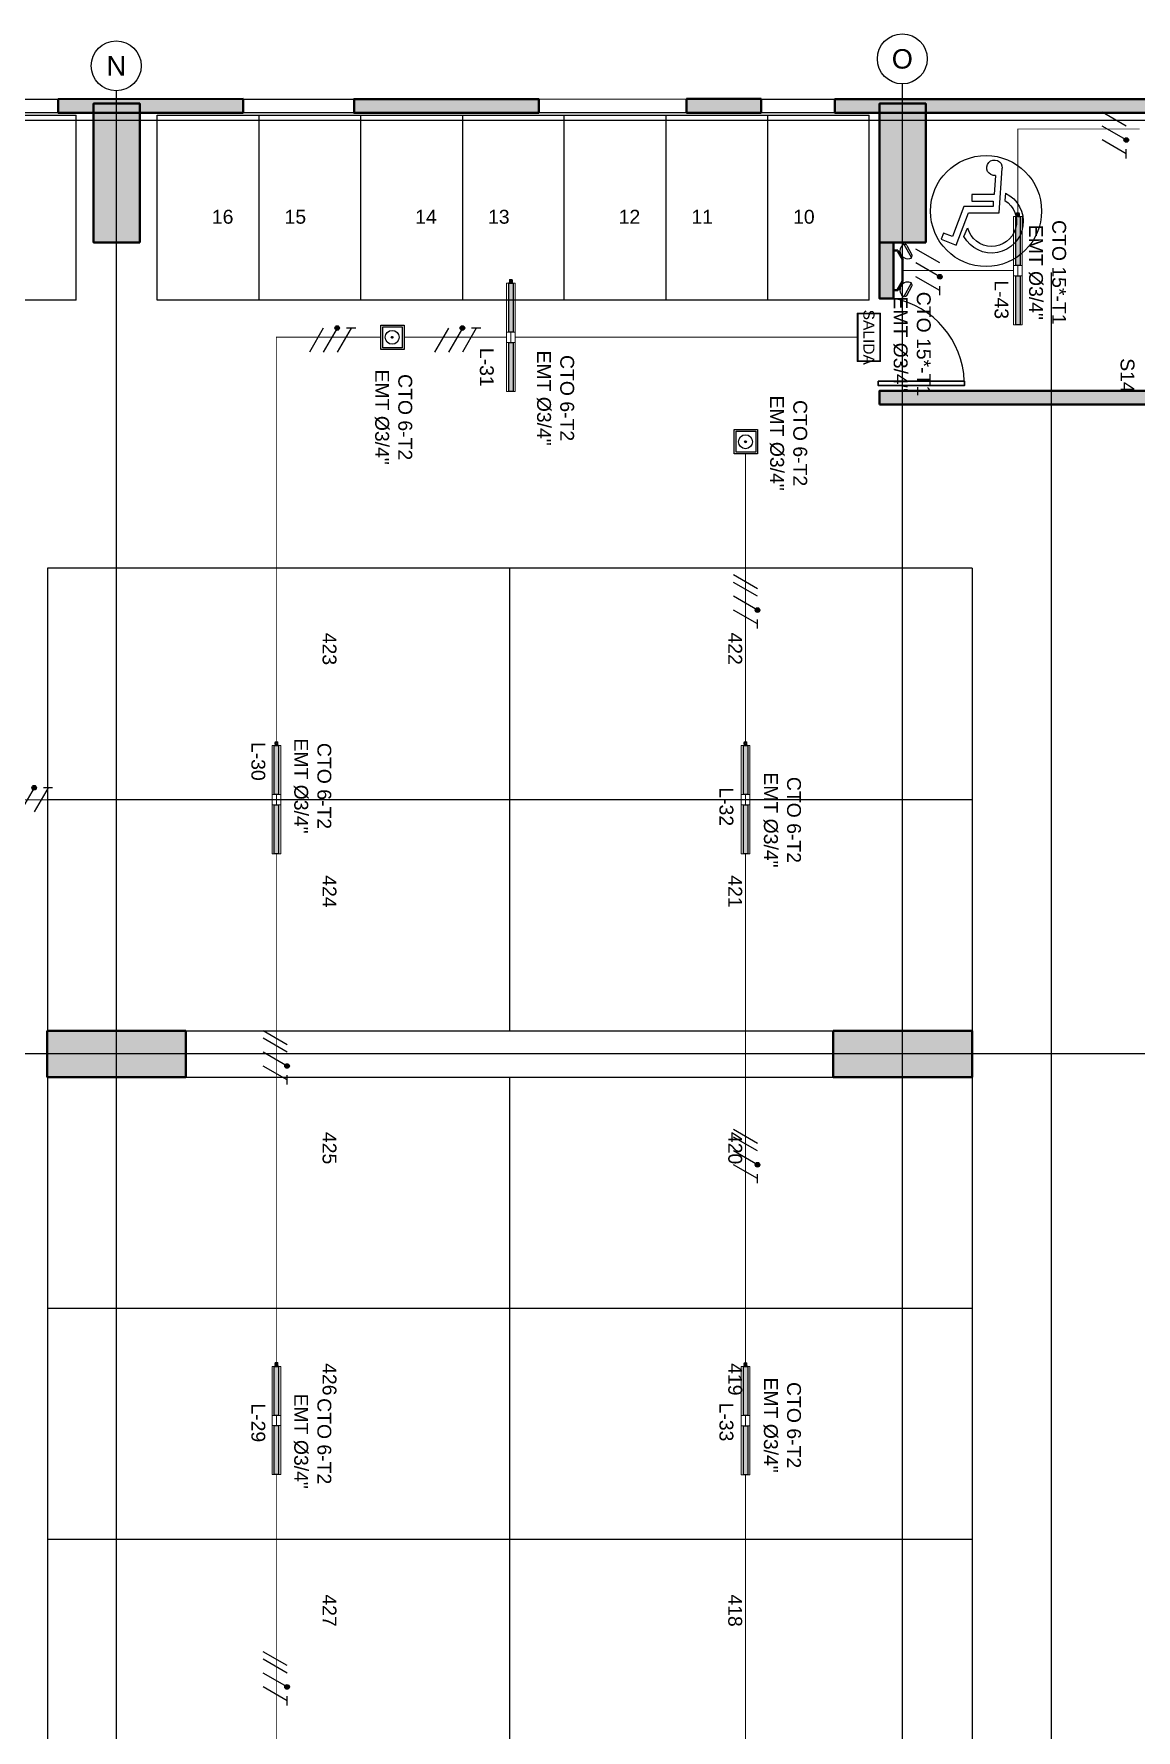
# Model space of a CAD drawing. Header units: millimetres. Extents: x -629 to 509, y -240 to 968.
# Drawn here: x 249.29 to 261.21, y 85.41 to 103.75 of the extents above; entities that cross this region are included whole.
import ezdxf
from ezdxf.enums import TextEntityAlignment as Align
from ezdxf.lldxf.tags import DXFTag

# ---------------------------------------------------------------- set-up
doc = ezdxf.new("R2010")
doc.units = ezdxf.units.MM
for name, color, linetype in [('-ALAMBRADO', 7, 'Continuous'), ('-CN-GYD-ILUMINACION-EM', 1, 'Continuous'), ('-CN-GYD-TEXTOS', 7, 'Continuous'), ('-parquead', 253, 'Continuous'), ('A_CIRCULO DE EJES', 252, 'Continuous'), ('AREA PARQUEO', 253, 'Continuous'), ('GG_EMERGENCIA 03', 1, 'Continuous'), ('GG_LUMINARIA LED HERMETICA', 1, 'Continuous'), ('GG_PISO 2', 8, 'Continuous'), ('HACHTCOLUMNA', 252, 'Continuous'), ('LUMINARIA DE EMERGENCIA', 5, 'Continuous'), ('TEXTO 3', 3, 'Continuous'), ('Textos-espacios', 253, 'Continuous')]:
    doc.layers.add(name, color=color, linetype=linetype)
doc.layers.add('-auxiliar', color=190, linetype='Continuous', plot=False)
for name, color, linetype, lineweight in [('-CN-GYD-INTERRUPTORES DE PARED', 3, 'Continuous', 20), ('-CN-GYD-TUBERÍA PRINCIPAL ILUMINACION', 5, 'Continuous', 5), ('_TEXTO', 7, 'Continuous', 9), ('COTA', 251, 'Continuous', 25), ('Estructura', 250, 'Continuous', 40), ('L', 7, 'Continuous', 15), ('LUMINARIA DE EMERGENCIA PARA SOBREPONER', 7, 'Continuous', 25), ('Muro', 250, 'Continuous', 40), ('TEXTOS', 250, 'Continuous', 20), ('Vidrio', 254, 'Continuous', 30)]:
    doc.layers.add(name, color=color, linetype=linetype, lineweight=lineweight)
doc.layers.add('JCA_HATCH 254', color=7, linetype='Continuous', true_color=0xd1d1d1)
doc.styles.add('A_TEXT1', font='arial.ttf')
doc.styles.add('GYD', font='arial.ttf', dxfattribs={"height": 2.5})
doc.styles.get("Standard").update_dxf_attribs({"font": 'arial.ttf'})
tags = doc.linetypes.add('EMT_LINE', pattern='A,0.5,-0.2,["EMT",Standard,S=0.1,R=0,X=-0.1,Y=-0.05],-0.25', length=0.95).pattern_tags.tags
tags[6] = DXFTag(74, 10)
pattern_1 = [(270, (73.633, -1.35), (10.40324, -6.00631), [1.50158, -10.51105]), (360, (73.6335, -2.101), (10.40324, 6.00631), [0.75079, -20.05569]), (360, (73.6335, -2.289), (10.40324, 6.00631), [0.60063, -20.20584]), (360, (73.6335, -1.9134), (10.40324, 6.00631), [0.60063, -20.20584]), (330, (73.633, -2.477), (10.40324, 6.00631), [0.4805, -11.53212]), (30, (73.633, -1.726), (4e-09, 12.01262), [0.4805, -11.53212])]
pattern_2 = [(0, (0, 0), (0, 6.985), [5.08, -1.905]), (90, (0, 0), (-6.985, 4e-16), [5.08, -1.905])]

# ---------------------------------------------------------------- blocks, each defined once
blk = doc.blocks.new('GG_HERMETICA')
h = blk.add_hatch()
h.set_pattern_fill('SWAMP', color=252, scale=0.472938, angle=270)
h.set_pattern_definition(pattern_1)
h.paths.add_polyline_path([(-20, -30), (-20, 17), (-550, 17), (-550, -30)])
h = blk.add_hatch()
h.set_pattern_fill('SWAMP', color=252, scale=0.472938, angle=270)
h.set_pattern_definition(pattern_1)
h.paths.add_polyline_path([(620, -30), (620, 17), (90, 17), (90, -30)])
at = {"layer": '-CN-GYD-INTERRUPTORES DE PARED', "color": 1, "extrusion": (0, 0, -1)}
for p, q in [((-550, -53), (-550, 40)), ((-550, 40), (-525, 40)), ((-525, 40), (-20, 40)), ((90, 40), (620, 40)), ((620, 40), (620, -53)), ((-20, -53), (-550, -53)), ((594, -53), (90, -53)), ((620, -53), (594, -53))]:
    blk.add_line(p, q, dxfattribs=at)
at = {"layer": '-CN-GYD-INTERRUPTORES DE PARED', "color": 1}
for p, q in [((90, 40), (-20, 40)), ((-20, 40), (-20, -53)), ((90, -53), (90, 40)), ((622, 6), (620, 6)), ((620, 6), (620, -6)), ((622, 10), (623, 11)), ((622, 8), (622, 10)), ((622, 7), (622, 8)), ((622, 5), (622, 7)), ((622, -6), (622, 6)), ((623, 4), (622, 5)), ((622, -3), (623, 1)), ((623, 11), (623, 11)), ((623, 11), (630, 11)), ((623, 1), (623, 4)), ((623, 1), (623, 1)), ((630, 11), (630, 6)), ((630, 6), (631, 6)), ((631, 6), (631, 9)), ((631, 9), (639, 9)), ((639, 9), (639, 6)), ((639, 6), (640, 6)), ((640, 10), (650, 10)), ((640, 6), (640, 10)), ((650, 10), (652, 8)), ((652, 8), (656, 8)), ((656, 8), (658, 8)), ((658, 8), (661, 5)), ((661, 5), (661, -6)), ((-20, -6), (90, -6)), ((620, -19), (620, -6)), ((622, -19), (620, -19)), ((622, -6), (622, -3)), ((622, -6), (622, -9)), ((622, -6), (622, -19)), ((622, -9), (623, -13)), ((623, -17), (622, -18)), ((622, -18), (622, -19)), ((622, -19), (622, -21)), ((622, -21), (622, -22)), ((622, -22), (623, -24)), ((623, -13), (623, -14)), ((623, -14), (623, -17)), ((623, -24), (623, -24)), ((623, -24), (630, -24)), ((630, -24), (630, -19)), ((630, -19), (631, -19)), ((631, -19), (631, -22)), ((631, -22), (639, -22)), ((639, -22), (639, -19)), ((639, -19), (640, -19)), ((640, -19), (640, -22)), ((640, -22), (650, -22)), ((650, -22), (652, -20)), ((652, -20), (656, -20)), ((656, -20), (658, -20)), ((658, -20), (661, -17)), ((661, -17), (661, -6))]:
    blk.add_line(p, q, dxfattribs=at)
for points in [[(623, 4), (630, 4)], [(623, 1), (630, 1)], [(629, 11), (629, 4), (629, 1), (629, -6)], [(630, 6), (630, -6)], [(631, 6), (631, -6)], [(639, 2), (631, 2)], [(639, 6), (639, -6)], [(640, 6), (640, -6)], [(640, 1), (650, 1), (650, 3), (640, 3)], [(650, 3), (652, 5)], [(650, 1), (652, -3)], [(652, 8), (652, -6)], [(-20, -53), (90, -53)], [(623, -14), (630, -14)], [(623, -17), (630, -17)], [(629, -24), (629, -17), (629, -14), (629, -6)], [(630, -19), (630, -6)], [(631, -19), (631, -6)], [(639, -15), (631, -15)], [(639, -19), (639, -6)], [(640, -19), (640, -6)], [(640, -14), (650, -14), (650, -15), (640, -15)], [(650, -14), (652, -10)], [(650, -15), (652, -17)], [(652, -20), (652, -6)]]:
    blk.add_lwpolyline(points, dxfattribs=at)
at = {"color": 1}
for points in [[(-20, 17), (-20, -30), (-550, -30), (-550, 17)], [(620, 17), (620, -30), (90, -30), (90, 17)]]:
    blk.add_lwpolyline(points, close=True, dxfattribs=at)
blk = doc.blocks.new('A_B_Eje')
at = {"layer": 'A_CIRCULO DE EJES', "ltscale": 1.5}
blk.add_circle((0, 0), 0.0045, dxfattribs=at)
at = {"layer": 'A_CIRCULO DE EJES', "ltscale": 1.5, "style": 'A_TEXT1'}
blk.add_attdef('EJE', text='', height=0.0035, dxfattribs=at).set_placement((0, 0), align=Align.MIDDLE_CENTER)
blk = doc.blocks.new('A$Cc7fbbbd8')
at = {"layer": 'GG_EMERGENCIA 03', "ltscale": 0.3}
h = blk.add_hatch(dxfattribs=at)
h.set_pattern_fill('ANSI31', color=256, scale=0.0005, angle=90)
h.set_pattern_definition([(135, (0.0614115, 0.0595737), (-0.00112253, -0.00112253), [])])
edge = h.paths.add_edge_path()
edge.add_arc((0.0614, 0.1), 0.00475, 0, 360)
for points in [[(-0.005, 0.0348), (-0.005, 0.1606), (0.1278, 0.1606), (0.1278, 0.0348)], [(0.005, 0.0448), (0.005, 0.1506), (0.1178, 0.1506), (0.1178, 0.0448)]]:
    blk.add_lwpolyline(points, close=True, dxfattribs=at)
for radius in [0.0376, 0.00475]:
    blk.add_circle((0.0614, 0.1), radius, dxfattribs=at)
blk = doc.blocks.new('*U67')
at = {"layer": '-CN-GYD-ILUMINACION-EM', "ltscale": 0.3}
for p, q in [((-145, 270), (-200, 170)), ((-114, 285), (-197, 136)), ((-119, 277), (-119, 277)), ((-193, 144), (-193, 144)), ((-145, -270), (-200, -170)), ((-114, -285), (-197, -136)), ((-193, -144), (-193, -144)), ((-119, -277), (-119, -277))]:
    blk.add_line(p, q, dxfattribs=at)
at = {"layer": '-CN-GYD-ILUMINACION-EM'}
for p, q in [((0, 217), (-46, 217)), ((0, 207), (-40, 207)), ((0, -217), (0, 217)), ((-104, 116), (-104, -116)), ((-94, 114), (-94, -114)), ((-46, -217), (0, -217)), ((-40, -207), (0, -207))]:
    blk.add_line(p, q, dxfattribs=at)
for points in [[(-46, 217), (-104, 116)], [(-40, 207), (-94, 114)], [(-56, 199), (-70, 208)], [(-96, 130), (-110, 138)], [(-96, -130), (-110, -138)], [(-46, -217), (-104, -116)], [(-40, -207), (-94, -114)], [(-56, -199), (-70, -208)]]:
    blk.add_lwpolyline(points, dxfattribs=at)
at = {"layer": '-CN-GYD-ILUMINACION-EM', "ltscale": 0.3}
for centre, radius, start, end in [((-156, 211), 85.5, 240.9715, 60.9715), ((-128, 260), 19.1, 60.9715, 150.9715), ((-183, 161), 19.1, 150.9715, 240.9715), ((-183, -161), 19.1, 119.0285, 209.0285), ((-156, -211), 85.5, 299.0285, 119.0285), ((-128, -260), 19.1, 209.0285, 299.0285)]:
    blk.add_arc(centre, radius, start, end, dxfattribs=at)
at = {"layer": '-CN-GYD-TEXTOS', "style": 'GYD'}
blk.add_attdef('5', (-68, -406), '', height=125, rotation=90, dxfattribs=at)
blk = doc.blocks.new('Salida_3.8W')
h = blk.add_hatch()
h.set_pattern_fill('ANGLE', color=256)
h.set_pattern_definition(pattern_2)
h.paths.add_polyline_path([(0.434, -0.01), (0.434, 0.303), (-0.434, 0.303), (-0.434, -0.01)])
h.paths.add_polyline_path([(-0.424, 0), (-0.424, 0.293), (0.424, 0.293), (0.424, 0)], flags=16)
h = blk.add_hatch()
h.set_pattern_fill('ANGLE', color=256)
h.set_pattern_definition(pattern_2)
h.paths.add_polyline_path([(0.434, -0.01), (0.434, 0.303), (-0.434, 0.303), (-0.434, -0.01)])
h.paths.add_polyline_path([(-0.424, 0), (-0.424, 0.293), (0.424, 0.293), (0.424, 0)], flags=16)
at = {"layer": 'L'}
h = blk.add_hatch(dxfattribs=at)
h.set_pattern_fill('ANGLE', color=3)
h.set_pattern_definition([(0, (-44.6785, -37.2514), (0, 6.985), [5.08, -1.905]), (90, (-44.6785, -37.2514), (-6.985, 4e-16), [5.08, -1.905])])
h.paths.add_polyline_path([(0.434, -0.01), (0.434, 0.303), (-0.434, 0.303), (-0.434, -0.01)])
h.paths.add_polyline_path([(-0.424, 0), (-0.424, 0.293), (0.424, 0.293), (0.424, 0)], flags=16)
h = blk.add_hatch(color=3, dxfattribs=at)
h.paths.add_polyline_path([(0.434, -0.01), (0.434, 0.303), (-0.434, 0.303), (-0.434, -0.01)])
h.paths.add_polyline_path([(-0.424, 0), (-0.424, 0.293), (0.424, 0.293), (0.424, 0)], flags=16)
at = {"layer": 'L', "color": 3}
for points in [[(-0.434, 0.303), (0.434, 0.303), (0.434, -0.01), (-0.434, -0.01)], [(-0.424, 0.293), (0.424, 0.293), (0.424, 0), (-0.424, 0)]]:
    blk.add_lwpolyline(points, close=True, dxfattribs=at)
at = {"layer": 'L', "color": 3, "insert": (0, 0.146, 712.661), "char_height": 0.15, "width": 0.84839, "attachment_point": 5}
blk.add_mtext('\\pxqc;SALIDA', dxfattribs=at)
blk = doc.blocks.new('2x')
at = {"layer": '-ALAMBRADO'}
h = blk.add_hatch(color=256, dxfattribs=at)
edge = h.paths.add_edge_path()
edge.add_arc((0.075, 0.13), 0.025, 0, 360)
for p, q in [((-0.075, 0.13), (-0.225, -0.13)), ((0.075, 0.13), (-0.075, -0.13)), ((0.225, 0.13), (0.075, -0.13))]:
    blk.add_line(p, q, dxfattribs=at)
blk.add_lwpolyline([(0.275, 0.13), (0.175, 0.13)], dxfattribs=at)
blk.add_circle((0.075, 0.13), 0.025, dxfattribs=at)
blk = doc.blocks.new('*U63')
at = {"layer": '-ALAMBRADO'}
blk.add_blockref('2x', (0, 0), dxfattribs=at)
blk = doc.blocks.new('discap')
at = {"layer": 'TEXTO 3', "color": 0, "linetype": 'Continuous'}
for p, q in [((-179169, -277469), (-179154, -277610)), ((-178353, -278322), (-178426, -278155))]:
    blk.add_line(p, q, dxfattribs=at)
blk.add_lwpolyline([(-178974, -277120), (-178946, -277498), (-178511, -277498), (-178511, -277624), (-178926, -277624), (-178926, -277730), (-178352, -277730), (-178127, -278321), (-177953, -278254), (-177909, -278371), (-178198, -278488), (-178440, -277852), (-179047, -277852), (-179102, -276980)], dxfattribs=at)
for centre, radius, start, end in [((-178951, -276970), 152, 261.2603, 183.6697), ((-178897, -278025), 619, 116.0954, 331.345), ((-178897, -278025), 488, 121.7945, 344.571)]:
    blk.add_arc(centre, radius, start, end, dxfattribs=at)
blk = doc.blocks.new('estructura etapa 3')
at = {"layer": 'HACHTCOLUMNA', "transparency": 33554687}
h = blk.add_hatch(color=256, dxfattribs=at)
h.paths.add_polyline_path([(-91.651, -6658.124), (-91.651, -6657.624), (-92.35, -6657.624), (-92.35, -6658.124)])
h.paths.add_polyline_path([(-49.354, -6658.124), (-49.354, -6657.624), (-50.055, -6657.624), (-50.055, -6658.124)])
h.paths.add_polyline_path([(-56.053, -6658.124), (-56.053, -6657.624), (-56.753, -6657.624), (-56.753, -6658.124)])
h.paths.add_polyline_path([(-76.45, -6659.124), (-76.95, -6659.124), (-76.95, -6657.624), (-76.45, -6657.624)])
h.paths.add_polyline_path([(-83.95, -6659.124), (-84.45, -6659.124), (-84.45, -6657.624), (-83.95, -6657.624)])
h.paths.add_polyline_path([(-60.452, -6659.124), (-60.952, -6659.124), (-60.952, -6657.624), (-60.452, -6657.624)])
h.paths.add_polyline_path([(-67.95, -6659.124), (-68.45, -6659.124), (-68.45, -6657.624), (-67.95, -6657.624)])
h.paths.add_polyline_path([(-91.85, -6668.199), (-91.851, -6667.599), (-92.35, -6667.599), (-92.349, -6668.199)])
h.paths.add_polyline_path([(-49.354, -6668.199), (-49.354, -6667.599), (-49.854, -6667.599), (-49.854, -6668.199)])
h.paths.add_polyline_path([(-56.154, -6668.149), (-56.154, -6667.649), (-56.854, -6667.649), (-56.854, -6668.149)])
h.paths.add_polyline_path([(-59.952, -6667.649), (-59.952, -6668.149), (-61.452, -6668.149), (-61.452, -6667.649)])
h.paths.add_polyline_path([(-75.95, -6667.649), (-75.95, -6668.149), (-77.45, -6668.149), (-77.45, -6667.649)])
h.paths.add_polyline_path([(-68.95, -6667.649), (-68.95, -6668.149), (-67.45, -6668.149), (-67.45, -6667.649)])
h.paths.add_polyline_path([(-84.95, -6667.649), (-84.95, -6668.149), (-83.45, -6668.149), (-83.45, -6667.649)])
h.paths.add_polyline_path([(-91.85, -6676.199), (-91.85, -6675.599), (-92.349, -6675.599), (-92.349, -6676.199)])
h.paths.add_polyline_path([(-49.354, -6676.199), (-49.354, -6675.599), (-49.854, -6675.599), (-49.854, -6676.199)])
h.paths.add_polyline_path([(-56.154, -6676.149), (-56.154, -6675.649), (-56.754, -6675.649), (-56.754, -6676.149)])
h.paths.add_polyline_path([(-59.952, -6675.649), (-59.952, -6676.149), (-61.452, -6676.149), (-61.452, -6675.649)])
h.paths.add_polyline_path([(-75.95, -6675.649), (-75.95, -6676.149), (-77.45, -6676.149), (-77.45, -6675.649)])
h.paths.add_polyline_path([(-68.95, -6675.649), (-68.95, -6676.149), (-67.45, -6676.149), (-67.45, -6675.649)])
h.paths.add_polyline_path([(-84.95, -6675.649), (-84.95, -6676.149), (-83.45, -6676.149), (-83.45, -6675.649)])
h.paths.add_polyline_path([(-91.847, -6686.299), (-91.851, -6685.699), (-92.35, -6685.699), (-92.346, -6686.299)])
h.paths.add_polyline_path([(-49.354, -6686.299), (-49.354, -6685.699), (-49.854, -6685.699), (-49.854, -6686.299)])
h.paths.add_polyline_path([(-56.154, -6686.249), (-56.154, -6685.749), (-56.754, -6685.749), (-56.754, -6686.249)])
h.paths.add_polyline_path([(-59.952, -6685.749), (-59.952, -6686.249), (-61.452, -6686.249), (-61.452, -6685.749)])
h.paths.add_polyline_path([(-75.95, -6685.749), (-75.95, -6686.249), (-77.45, -6686.249), (-77.45, -6685.749)])
h.paths.add_polyline_path([(-68.95, -6685.749), (-68.95, -6686.249), (-67.45, -6686.249), (-67.45, -6685.749)])
h.paths.add_polyline_path([(-84.95, -6685.749), (-84.95, -6686.249), (-83.45, -6686.249), (-83.45, -6685.749)])
h.paths.add_polyline_path([(-49.353, -6694.294), (-49.354, -6693.699), (-49.855, -6693.699), (-49.854, -6694.294)])
h.paths.add_polyline_path([(-56.054, -6694.249), (-56.054, -6693.749), (-56.753, -6693.749), (-56.753, -6694.249)])
h.paths.add_polyline_path([(-91.651, -6694.249), (-91.651, -6693.749), (-92.35, -6693.749), (-92.35, -6694.249)])
h.paths.add_polyline_path([(-59.952, -6693.749), (-59.952, -6694.249), (-61.452, -6694.249), (-61.452, -6693.749)])
h.paths.add_polyline_path([(-75.95, -6693.749), (-75.95, -6694.249), (-77.45, -6694.249), (-77.45, -6693.749)])
h.paths.add_polyline_path([(-68.95, -6693.749), (-68.95, -6694.249), (-67.45, -6694.249), (-67.45, -6693.749)])
h.paths.add_polyline_path([(-84.95, -6693.749), (-84.95, -6694.249), (-83.45, -6694.249), (-83.45, -6693.749)])
h.paths.add_polyline_path([(-49.359, -6703.974), (-49.359, -6703.374), (-49.859, -6703.374), (-49.859, -6703.974)])
h.paths.add_polyline_path([(-56.054, -6703.924), (-56.054, -6703.424), (-56.753, -6703.424), (-56.753, -6703.924)])
h.paths.add_polyline_path([(-67.95, -6704.924), (-67.95, -6703.424), (-68.45, -6703.424), (-68.45, -6704.924)])
h.paths.add_polyline_path([(-91.651, -6703.924), (-91.651, -6703.424), (-92.35, -6703.424), (-92.35, -6703.924)])
h.paths.add_polyline_path([(-61.847, -6703.424), (-60.347, -6703.424), (-60.347, -6703.924), (-61.847, -6703.924)])
h.paths.add_polyline_path([(-83.95, -6704.924), (-83.95, -6703.424), (-84.45, -6703.424), (-84.45, -6704.924)])
h.paths.add_polyline_path([(-76.45, -6704.924), (-76.45, -6703.424), (-76.95, -6703.424), (-76.95, -6704.924)])
h.paths.add_polyline_path([(-49.354, -6711.949), (-49.354, -6711.449), (-50.054, -6711.449), (-50.054, -6711.949)])
h.paths.add_polyline_path([(-55.954, -6711.949), (-55.954, -6711.449), (-56.654, -6711.449), (-56.654, -6711.949)])
h.paths.add_polyline_path([(-91.65, -6711.949), (-91.65, -6711.449), (-92.35, -6711.449), (-92.35, -6711.949)])
h.paths.add_polyline_path([(-60.952, -6711.949), (-60.952, -6709.549), (-60.452, -6709.549), (-60.452, -6711.949)])
h.paths.add_polyline_path([(-68.45, -6709.549), (-68.45, -6711.949), (-67.95, -6711.949), (-67.95, -6709.549)])
h.paths.add_polyline_path([(-76.95, -6709.549), (-76.95, -6711.949), (-76.45, -6711.949), (-76.45, -6709.549)])
h.paths.add_polyline_path([(-83.95, -6709.549), (-83.95, -6711.949), (-84.45, -6711.949), (-84.45, -6709.549)])
at = {"layer": 'Estructura', "transparency": 33554687}
for points in [[(-76.45, -6659.124), (-76.95, -6659.124), (-76.95, -6657.624), (-76.45, -6657.624)], [(-67.95, -6659.124), (-68.45, -6659.124), (-68.45, -6657.624), (-67.95, -6657.624)], [(-75.95, -6667.649), (-75.95, -6668.149), (-77.45, -6668.149), (-77.45, -6667.649)], [(-68.95, -6667.649), (-68.95, -6668.149), (-67.45, -6668.149), (-67.45, -6667.649)]]:
    blk.add_lwpolyline(points, close=True, dxfattribs=at)
blk = doc.blocks.new('A$Caedca3e0')
at = {"layer": 'JCA_HATCH 254', "linetype": 'Continuous', "ltscale": 0.3, "transparency": 33554687}
h = blk.add_hatch(color=256, dxfattribs=at)
h.dxf.hatch_style = 1
h.paths.add_polyline_path([(26.923, 56.688), (26.923, 56.838)], flags=17)
h.paths.add_polyline_path([(26.923, 56.688), (26.923, 56.838), (25.482, 56.838), (25.489, 56.688), (24.689, 56.688), (24.689, 56.838), (22.691, 56.838), (22.691, 56.688)])
h.paths.add_polyline_path([(21.091, 56.689), (21.091, 56.839), (19.194, 56.839), (19.194, 56.689)])
h.paths.add_polyline_path([(18.394, 56.689), (18.394, 56.839), (17.592, 56.838), (17.592, 56.688)])
h.paths.add_polyline_path([(16.392, 56.689), (16.392, 56.839), (7.345, 56.838), (7.345, 56.688)])
h.paths.add_polyline_path([(6.545, 56.688), (6.545, 56.838), (5.741, 56.839), (5.741, 56.689)])
h.paths.add_polyline_path([(4.141, 56.687), (4.141, 56.837), (2.144, 56.838), (2.144, 56.688)])
h.paths.add_polyline_path([(0.944, 56.689), (0.944, 56.839), (-1.054, 56.838), (-1.054, 56.688)])
h.paths.add_polyline_path([(-2.254, 56.688), (-2.254, 56.838), (-3.456, 56.838), (-3.456, 56.688)])
h.paths.add_polyline_path([(-4.256, 56.689), (-4.256, 56.839), (-5.553, 56.838), (-5.553, 56.688)])
h.paths.add_polyline_path([(-7.153, 56.689), (-7.153, 56.839), (-9.137, 56.838), (-9.137, 56.688)])
h.paths.add_polyline_path([(-9.937, 56.688), (-9.937, 56.838), (-11.533, 56.838), (-11.533, 56.688)])
at = {"layer": 'JCA_HATCH 254'}
h = blk.add_hatch(color=256, dxfattribs=at)
h.paths.add_polyline_path([(16.337, 53.534), (16.187, 53.534), (16.187, 56.688), (16.337, 56.688)])
h.paths.add_polyline_path([(7.828, 53.534), (7.828, 53.684), (16.187, 53.684), (16.187, 53.534)])
h.paths.add_polyline_path([(15.475, 53.684), (15.325, 53.684), (15.325, 55.288), (15.475, 55.288)])
h.paths.add_polyline_path([(7.978, 54.68), (7.828, 54.68), (7.828, 55.288), (7.978, 55.288)])
edge = h.paths.add_edge_path()
edge.add_line((15.325, 56.339), (15.325, 56.489))
edge.add_line((15.325, 56.489), (15.325, 56.338))
at = {"layer": '-auxiliar', "elevation": -201.258}
blk.add_lwpolyline([(7.828, 53.534), (7.828, 53.684), (16.187, 53.684), (16.187, 53.534)], close=True, dxfattribs=at)
at = {"layer": '-parquead'}
for p, q in [((8.828, 51.764), (-1.172, 51.764)), ((8.828, 51.764), (8.828, 46.764)), ((8.828, 46.264), (8.828, 38.764)), ((8.828, 41.264), (-1.172, 41.264))]:
    blk.add_line(p, q, dxfattribs=at)
for points in [[(-2.254, 56.837), (-1.054, 56.838), (-1.054, 56.688), (-2.254, 56.689)], [(0.944, 56.838), (2.144, 56.838), (2.144, 56.688), (0.944, 56.689)], [(4.141, 56.837), (5.741, 56.839), (5.741, 56.689), (4.141, 56.689)], [(6.545, 56.838), (7.345, 56.838), (7.345, 56.688), (6.545, 56.689)]]:
    blk.add_lwpolyline(points, close=True, dxfattribs=at)
for points in [[(-0.861, 54.663), (-7.46, 54.663), (-7.46, 56.663)], [(-7.46, 56.663), (-0.861, 56.663)], [(-0.861, 54.663), (-0.861, 56.663)], [(7.715, 54.663), (0.017, 54.663), (0.017, 56.663)], [(0.017, 56.663), (7.715, 56.663)], [(1.116, 56.663), (1.116, 54.663)], [(2.216, 54.663), (2.216, 56.663)], [(3.316, 56.663), (3.316, 54.663)], [(4.416, 54.663), (4.416, 56.663)], [(5.516, 56.663), (5.516, 54.663)], [(6.616, 56.663), (6.616, 54.663)], [(7.715, 54.663), (7.715, 56.663)], [(-1.172, 51.764), (-1.172, 46.764), (8.828, 46.764)], [(3.828, 46.764), (3.828, 51.764)], [(-1.172, 49.264), (8.828, 49.264)], [(-1.172, 46.264), (8.828, 46.264)], [(-1.172, 46.264), (-1.172, 38.764), (8.828, 38.764)], [(3.828, 38.764), (3.828, 46.264)], [(-1.172, 43.764), (8.828, 43.764)]]:
    blk.add_lwpolyline(points, dxfattribs=at)
at = {"layer": 'AREA PARQUEO'}
blk.add_circle((8.978, 55.627), 0.6, dxfattribs=at)
at = {"layer": 'COTA'}
blk.add_arc((7.801, 53.754), 0.943, 2.113, 79.2257, dxfattribs=at)
at = {"layer": 'Muro'}
for points in [[(0.944, 56.689), (0.944, 56.839), (-1.054, 56.838), (-1.054, 56.688)], [(4.141, 56.687), (4.141, 56.837), (2.144, 56.838), (2.144, 56.688)], [(6.545, 56.689), (6.545, 56.839), (5.741, 56.839), (5.741, 56.689)], [(16.392, 56.688), (16.392, 56.838), (7.345, 56.838), (7.345, 56.688)], [(7.978, 54.68), (7.828, 54.68), (7.828, 55.288), (7.978, 55.288)], [(7.828, 53.534), (7.828, 53.684), (16.187, 53.684), (16.187, 53.534)]]:
    blk.add_lwpolyline(points, close=True, dxfattribs=at)
at = {"layer": 'Vidrio'}
blk.add_lwpolyline([(7.812, 53.789), (7.812, 53.739), (8.744, 53.739), (8.744, 53.789)], close=True, dxfattribs=at)
at = {"layer": 'AREA PARQUEO', "xscale": -0.00055120696621, "yscale": 0.00055120696621, "zscale": 0.0005512069662100001, "rotation": 359.999999975327}
blk.add_blockref('discap', (-89.57, 208.763), dxfattribs=at)
at = {"layer": 'Vidrio'}
blk.add_blockref('estructura etapa 3', (76.277, 6714.412), dxfattribs=at)
at = {"layer": 'Textos-espacios', "char_height": 0.15}
for s, width, insert, attachment_point, rotation in [('16', 0.89145, (0.84, 55.64), 3, 0), ('15', 0.89145, (1.393, 55.64), 1, 360), ('14', 0.89145, (3.039, 55.64), 3, 0), ('13', 0.89145, (3.593, 55.64), 1, 360), ('12', 0.89145, (5.239, 55.64), 3, 0), ('11', 0.89145, (5.792, 55.64), 1, 360), ('10', 0.89145, (6.892, 55.64), 1, 360), ('423', 1.47717, (1.954, 51.067), 1, 270), ('422', 1.21675, (6.341, 51.07), 1, 270), ('424', 1.47717, (1.954, 48.445), 1, 270), ('421', 1.21675, (6.341, 48.445), 1, 270), ('425', 1.47717, (1.954, 45.67), 1, 270), ('420', 1.21675, (6.341, 45.67), 1, 270), ('426', 1.34839, (1.954, 43.17), 1, 270), ('419', 1.44433, (6.341, 43.17), 1, 270), ('427', 1.46632, (1.954, 40.67), 1, 270), ('418', 1.32926, (6.341, 40.67), 1, 270)]:
    blk.add_mtext_dynamic_manual_height_columns(s, width=width, gutter_width=5, heights=[0], dxfattribs=dict(at, insert=insert, attachment_point=attachment_point, rotation=rotation))
blk = doc.blocks.new('3x')
at = {"layer": '-ALAMBRADO'}
h = blk.add_hatch(color=256, dxfattribs=at)
edge = h.paths.add_edge_path()
edge.add_arc((0.078, 0.13), 0.025, 0, 360)
for p, q in [((-0.152, 0.13), (-0.302, -0.13)), ((-0.072, 0.13), (-0.222, -0.13)), ((0.078, 0.13), (-0.072, -0.13)), ((0.228, 0.13), (0.078, -0.13))]:
    blk.add_line(p, q, dxfattribs=at)
blk.add_lwpolyline([(0.278, 0.13), (0.178, 0.13)], dxfattribs=at)
blk.add_circle((0.078, 0.13), 0.025, dxfattribs=at)
blk = doc.blocks.new('*U60')
at = {"layer": '-ALAMBRADO'}
blk.add_blockref('3x', (0, 0), dxfattribs=at)

msp = doc.modelspace()

# ---------------------------------------------------------------- linework, layer by layer
at = {"layer": '-CN-GYD-TUBERÍA PRINCIPAL ILUMINACION', "linetype": 'EMT_LINE', "ltscale": 15, "const_width": 0.01}
for points in [[(259.932, 101.813), (259.932, 102.719), (261.249, 102.719)], [(258.691, 101.19), (259.886, 101.19)], [(253.044, 100.467), (251.913, 100.467), (251.913, 96.092)], [(253.295, 100.467), (254.403, 100.467)], [(254.496, 100.467), (258.203, 100.467)], [(256.986, 99.215), (256.986, 96.092)], [(251.868, 95.467), (246.577, 95.467)], [(251.913, 94.882), (251.913, 89.38)], [(256.986, 94.882), (256.986, 89.38)], [(251.913, 88.17), (251.913, 82.73)], [(256.986, 88.169), (256.986, 82.73)]]:
    msp.add_lwpolyline(points, dxfattribs=at)
at = {"layer": 'GG_PISO 2', "color": 252, "true_color": 0x939598}
for points in [[(250.182, 103.132), (250.182, 48.447)], [(258.682, 103.207), (258.682, 48.522)], [(277.874, 102.81), (230.799, 102.81)], [(260.291, 101.167), (260.291, 45.79)], [(277.874, 92.719), (230.799, 92.719)]]:
    msp.add_lwpolyline(points, dxfattribs=at)

# ---------------------------------------------------------------- block references
msp.add_blockref('A$Caedca3e0', (250.609, 46.205))
ref = msp.add_blockref('A_B_Eje', (250.182, 103.402), dxfattribs=dict(xscale=60, yscale=60, zscale=60))
ref.add_attrib('EJE', 'N', dxfattribs={"color": 7, "ltscale": 1.5, "height": 0.21, "style": 'A_TEXT1'}).set_placement((250.182, 103.402), align=Align.MIDDLE_CENTER)
ref = msp.add_blockref('A_B_Eje', (258.682, 103.477), dxfattribs=dict(xscale=60, yscale=60, zscale=60))
ref.add_attrib('EJE', 'O', dxfattribs={"color": 7, "ltscale": 1.5, "height": 0.21, "style": 'A_TEXT1'}).set_placement((258.682, 103.477), align=Align.MIDDLE_CENTER)
at = {"layer": '_TEXTO', "linetype": 'Continuous', "ltscale": 10, "rotation": 270}
for name, p, zscale in [('*U63', (260.974, 102.675), 0.5), ('*U63', (258.958, 101.196), 0.5), ('*U60', (256.986, 97.595), 320), ('*U60', (251.899, 92.666), 320), ('*U60', (256.986, 91.598), 320), ('*U60', (251.899, 85.953), 320)]:
    msp.add_blockref(name, p, dxfattribs=dict(at, zscale=zscale))
at = {"layer": '_TEXTO', "linetype": 'Continuous', "ltscale": 10}
for name, p, zscale in [('*U63', (252.496, 100.437), 0.5), ('*U63', (253.85, 100.437), 0.5), ('*U60', (249.216, 95.467), 320)]:
    msp.add_blockref(name, p, dxfattribs=dict(at, zscale=zscale))
at = {"layer": 'GG_LUMINARIA LED HERMETICA', "xscale": 0.001, "yscale": 0.001, "zscale": 0.001, "rotation": 90}
for p in [(259.926, 101.153), (254.443, 100.432), (251.908, 95.432), (256.98, 95.432), (251.908, 88.72), (256.98, 88.719)]:
    msp.add_blockref('GG_HERMETICA', p, dxfattribs=at)
at = {"layer": 'L', "xscale": 0.6, "yscale": 0.8, "rotation": 270}
msp.add_blockref('Salida_3.8W', (258.203, 100.467), dxfattribs=at)
at = {"layer": 'LUMINARIA DE EMERGENCIA', "linetype": 'Continuous', "ltscale": 10, "xscale": 0.001, "yscale": 0.001, "zscale": 0.001, "rotation": 180}
msp.add_blockref('*U67', (258.586, 101.19), dxfattribs=at)
at = {"layer": 'LUMINARIA DE EMERGENCIA PARA SOBREPONER', "xscale": 2, "yscale": 2, "zscale": 2, "rotation": 89.99999999999997}
for p in [(253.365, 100.344), (257.186, 99.215)]:
    msp.add_blockref('A$Cc7fbbbd8', p, dxfattribs=at)

# ---------------------------------------------------------------- texts
at = {"layer": 'TEXTOS', "char_height": 0.15, "attachment_point": 1, "rotation": 270}
for s, width, insert in [('\\pxqc;CTO 15*{\\A1;-T1\\PEMT Ø3/4"}', 1.36121, (260.453, 101.85)), ('L-43', 0.19596, (259.83, 101.083)), ('\\pxqc;CTO 15*{\\A1;-T1\\PEMT Ø3/4"}', 1.36121, (258.989, 101.075)), ('L-31', 0.23044, (254.264, 100.352)), ('\\pxqc;CTO 6{\\A1;-T2} \\P{\\A1;EMT Ø3/4"}', 1.36121, (255.133, 100.49)), ('\\pxqc;S14', 0.29245, (261.192, 100.2)), ('\\pxqc;CTO 6{\\A1;-T2} \\P{\\A1;EMT Ø3/4"}', 1.36121, (253.382, 100.284)), ('\\pxqc;CTO 6{\\A1;-T2} \\P{\\A1;EMT Ø3/4"}', 1.36121, (257.653, 100.003)), ('\\pxqc;CTO 6{\\A1;-T2} \\P{\\A1;EMT Ø3/4"}', 1.36121, (252.507, 96.296)), ('L-30', 0.23044, (251.793, 96.092)), ('\\pxqc;CTO 6{\\A1;-T2} \\P{\\A1;EMT Ø3/4"}', 1.36121, (257.586, 95.929)), ('L-32', 0.19596, (256.855, 95.601)), ('\\pxqc;CTO 6{\\A1;-T2} \\P{\\A1;EMT Ø3/4"}', 1.36121, (257.586, 89.386)), ('\\pxqc;CTO 6{\\A1;-T2} \\P{\\A1;EMT Ø3/4"}', 1.36121, (252.507, 89.212)), ('L-29', 0.23044, (251.793, 88.94)), ('L-33', 0.19596, (256.855, 88.949))]:
    msp.add_mtext_dynamic_manual_height_columns(s, width=width, gutter_width=0.325, heights=[0], dxfattribs=dict(at, insert=insert))

doc.saveas('drawing.dxf')
